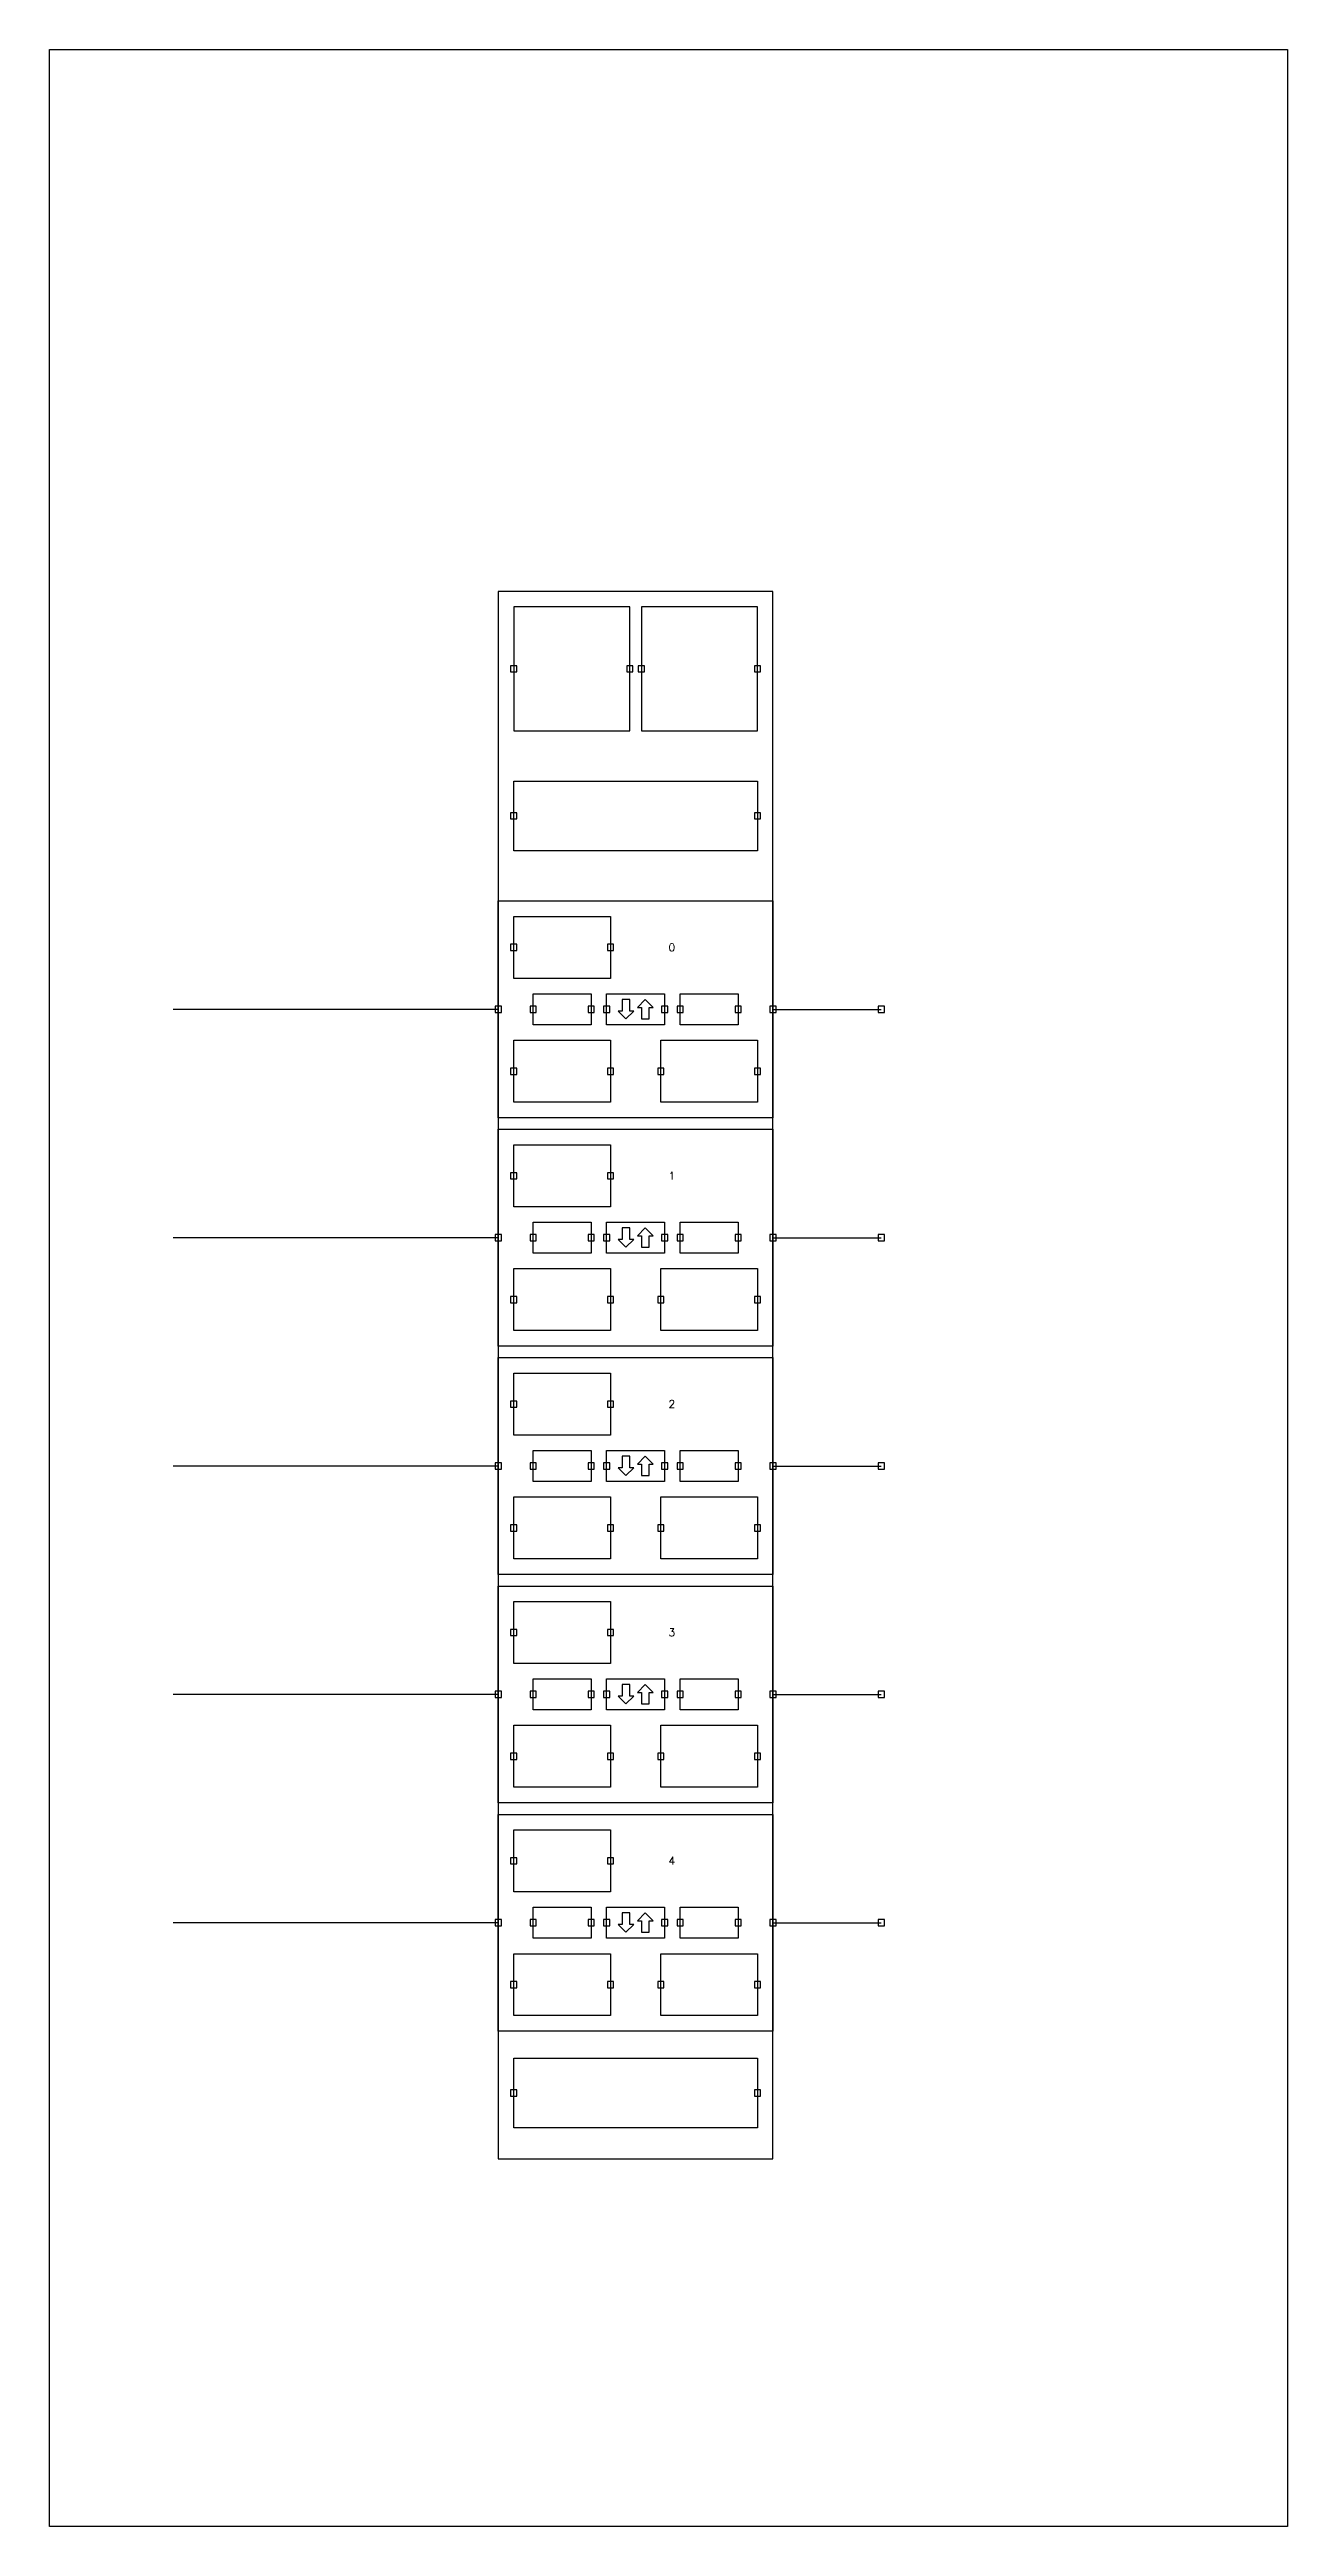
# Model space of a CAD drawing. Extents: x 0 to 8000, y -16000 to 0.
import ezdxf

# ---------------------------------------------------------------- set-up
doc = ezdxf.new("R2010")
doc.units = 0
doc.header["$MEASUREMENT"] = 0
doc.header["$PDMODE"] = 65
doc.header["$PDSIZE"] = 40
doc.layers.add('COMMENT', color=2, linetype='CONTINUOUS')
doc.layers.add('SIMPLE', color=162, linetype='CONTINUOUS')
doc.styles.add('SIMPLEX', font='simplex')

# ---------------------------------------------------------------- blocks, each defined once
blk = doc.blocks.new('IO_CELL_TITAN_IN_PORT_GROUP')
at = {"layer": 'SIMPLE', "linetype": 'CONTINUOUS'}
blk.add_line((2900, -4200), (800, -4200), dxfattribs=at)
blk.add_point((2900, -4200), dxfattribs=at)
blk = doc.blocks.new('IO_CELL_TITAN_OUT_PORT_GROUP')
at = {"layer": 'COMMENT', "linetype": 'CONTINUOUS'}
blk.add_point((5375, -4200), dxfattribs=at)
at = {"layer": 'SIMPLE', "linetype": 'CONTINUOUS'}
blk.add_line((4675, -4200), (5375, -4200), dxfattribs=at)
blk.add_point((4675, -4200), dxfattribs=at)
blk = doc.blocks.new('IO_CELL_TITAN_DDIO_OE_IN_PORT')
at = {"layer": 'SIMPLE', "linetype": 'CONTINUOUS'}
blk.add_point((3000, -3800), dxfattribs=at)
blk = doc.blocks.new('IO_CELL_TITAN_DDIO_OE_OUT_PORT')
at = {"layer": 'SIMPLE', "linetype": 'CONTINUOUS'}
blk.add_point((3625, -3800), dxfattribs=at)
blk = doc.blocks.new('IO_CELL_TITAN_DDIO_OE')
at = {"layer": 'SIMPLE', "linetype": 'CONTINUOUS'}
blk.add_lwpolyline([(3000, -3600), (3625, -3600), (3625, -4000), (3000, -4000)], close=True, dxfattribs=at)
for name in ['IO_CELL_TITAN_DDIO_OE_IN_PORT', 'IO_CELL_TITAN_DDIO_OE_OUT_PORT']:
    blk.add_blockref(name, (0, 0), dxfattribs=at)
blk = doc.blocks.new('IO_CELL_TITAN_DDIO_IN_IN_PORT')
at = {"layer": 'SIMPLE', "linetype": 'CONTINUOUS'}
blk.add_point((3000, -4600), dxfattribs=at)
blk = doc.blocks.new('IO_CELL_TITAN_DDIO_IN_OUT_PORT')
at = {"layer": 'SIMPLE', "linetype": 'CONTINUOUS'}
blk.add_point((3625, -4600), dxfattribs=at)
blk = doc.blocks.new('IO_CELL_TITAN_DDIO_IN')
at = {"layer": 'SIMPLE', "linetype": 'CONTINUOUS'}
blk.add_lwpolyline([(3000, -4400), (3625, -4400), (3625, -4800), (3000, -4800)], close=True, dxfattribs=at)
for name in ['IO_CELL_TITAN_DDIO_IN_IN_PORT', 'IO_CELL_TITAN_DDIO_IN_OUT_PORT']:
    blk.add_blockref(name, (0, 0), dxfattribs=at)
blk = doc.blocks.new('IO_CELL_TITAN_DDIO_OUT_IN_PORT')
at = {"layer": 'SIMPLE', "linetype": 'CONTINUOUS'}
blk.add_point((3000, -4600), dxfattribs=at)
blk = doc.blocks.new('IO_CELL_TITAN_DDIO_OUT_OUT_PORT')
at = {"layer": 'SIMPLE', "linetype": 'CONTINUOUS'}
blk.add_point((3625, -4600), dxfattribs=at)
blk = doc.blocks.new('IO_CELL_TITAN_DDIO_OUT')
at = {"layer": 'SIMPLE', "linetype": 'CONTINUOUS'}
blk.add_lwpolyline([(3000, -4400), (3625, -4400), (3625, -4800), (3000, -4800)], close=True, dxfattribs=at)
for name in ['IO_CELL_TITAN_DDIO_OUT_IN_PORT', 'IO_CELL_TITAN_DDIO_OUT_OUT_PORT']:
    blk.add_blockref(name, (0, 0), dxfattribs=at)
blk = doc.blocks.new('IO_CELL_CORE_OUT')
at = {"layer": 'SIMPLE', "linetype": 'CONTINUOUS'}
blk.add_lwpolyline([(3875, -3800), (3925, -3800), (3925, -3725), (3950, -3725), (3900, -3675), (3850, -3725), (3875, -3725), (3875, -3800)], close=True, dxfattribs=at)
blk = doc.blocks.new('IO_CELL_CORE_IN')
at = {"layer": 'SIMPLE', "linetype": 'CONTINUOUS'}
blk.add_lwpolyline([(3700, -3750), (3750, -3800), (3800, -3750), (3775, -3750), (3775, -3675), (3725, -3675), (3725, -3750), (3700, -3750)], close=True, dxfattribs=at)
blk = doc.blocks.new('IO_CELL_TITAN_PAD_IN_PORT')
at = {"layer": 'SIMPLE', "linetype": 'CONTINUOUS'}
blk.add_point((3125, -4200), dxfattribs=at)
blk = doc.blocks.new('IO_CELL_TITAN_PAD_OUT_PORT')
at = {"layer": 'SIMPLE', "linetype": 'CONTINUOUS'}
blk.add_point((3500, -4200), dxfattribs=at)
blk = doc.blocks.new('IO_CELL_TITAN_PAD')
at = {"layer": 'SIMPLE', "linetype": 'CONTINUOUS'}
blk.add_lwpolyline([(3600, -4100), (3975, -4100), (3975, -4300), (3600, -4300)], close=True, dxfattribs=at)
for name, p in [('IO_CELL_CORE_IN', (-25, -462)), ('IO_CELL_CORE_OUT', (-50, -462)), ('IO_CELL_TITAN_PAD_IN_PORT', (475, 0)), ('IO_CELL_TITAN_PAD_OUT_PORT', (475, 0))]:
    blk.add_blockref(name, p, dxfattribs=at)
blk = doc.blocks.new('IO_CELL_TITAN_INBUF_IN_PORT')
at = {"layer": 'SIMPLE', "linetype": 'CONTINUOUS'}
blk.add_point((4075, -4200), dxfattribs=at)
blk = doc.blocks.new('IO_CELL_TITAN_INBUF_OUT_PORT')
at = {"layer": 'SIMPLE', "linetype": 'CONTINUOUS'}
blk.add_point((4450, -4200), dxfattribs=at)
blk = doc.blocks.new('IO_CELL_TITAN_INBUF')
at = {"layer": 'SIMPLE', "linetype": 'CONTINUOUS'}
blk.add_lwpolyline([(4075, -4100), (4450, -4100), (4450, -4300), (4075, -4300)], close=True, dxfattribs=at)
for name in ['IO_CELL_TITAN_INBUF_IN_PORT', 'IO_CELL_TITAN_INBUF_OUT_PORT']:
    blk.add_blockref(name, (0, 0), dxfattribs=at)
blk = doc.blocks.new('IO_CELL_TITAN_OUTBUF_IN_PORT')
at = {"layer": 'SIMPLE', "linetype": 'CONTINUOUS'}
blk.add_point((3125, -4200), dxfattribs=at)
blk = doc.blocks.new('IO_CELL_TITAN_OUTBUF_OUT_PORT')
at = {"layer": 'SIMPLE', "linetype": 'CONTINUOUS'}
blk.add_point((3500, -4200), dxfattribs=at)
blk = doc.blocks.new('IO_CELL_TITAN_OUTBUF')
at = {"layer": 'SIMPLE', "linetype": 'CONTINUOUS'}
blk.add_lwpolyline([(3125, -4100), (3500, -4100), (3500, -4300), (3125, -4300)], close=True, dxfattribs=at)
for name in ['IO_CELL_TITAN_OUTBUF_IN_PORT', 'IO_CELL_TITAN_OUTBUF_OUT_PORT']:
    blk.add_blockref(name, (0, 0), dxfattribs=at)
blk = doc.blocks.new('IO_CELL_YGR')
at = {"layer": 'SIMPLE', "linetype": 'CONTINUOUS'}
blk.add_lwpolyline([(2900, -3500), (4675, -3500), (4675, -4900), (2900, -4900)], close=True, dxfattribs=at)
for name, p in [('IO_CELL_TITAN_DDIO_OE', (0, 0)), ('IO_CELL_TITAN_OUTBUF', (0, 0)), ('IO_CELL_TITAN_PAD', (0, 0)), ('IO_CELL_TITAN_INBUF', (0, 0)), ('IO_CELL_TITAN_IN_PORT_GROUP', (0, 0)), ('IO_CELL_TITAN_OUT_PORT_GROUP', (0, 0)), ('IO_CELL_TITAN_DDIO_OUT', (0, 0)), ('IO_CELL_TITAN_DDIO_IN', (950, 0))]:
    blk.add_blockref(name, p, dxfattribs=at)
at = {"layer": 'SIMPLE', "linetype": 'CONTINUOUS', "style": 'SIMPLEX'}
blk.add_attdef('index', (4000, -3825), '', height=50, dxfattribs=at)
blk = doc.blocks.new('TERMINATION_BLOCK_IN_PORT')
at = {"layer": 'SIMPLE', "linetype": 'CONTINUOUS'}
blk.add_point((3000, -4950), dxfattribs=at)
blk = doc.blocks.new('TERMINATION_BLOCK_OUT_PORT')
at = {"layer": 'SIMPLE', "linetype": 'CONTINUOUS'}
blk.add_point((4575, -4950), dxfattribs=at)
blk = doc.blocks.new('TERMINATION_BLOCK')
at = {"layer": 'SIMPLE', "linetype": 'CONTINUOUS'}
blk.add_lwpolyline([(3000, -4725), (4575, -4725), (4575, -5175), (3000, -5175)], close=True, dxfattribs=at)
for name in ['TERMINATION_BLOCK_IN_PORT', 'TERMINATION_BLOCK_OUT_PORT']:
    blk.add_blockref(name, (0, 0), dxfattribs=at)
blk = doc.blocks.new('SERDES_BLOCK_RX_IN_PORT')
at = {"layer": 'SIMPLE', "linetype": 'CONTINUOUS'}
blk.add_point((3000, -4000), dxfattribs=at)
blk = doc.blocks.new('SERDES_BLOCK_RX_OUT_PORT')
at = {"layer": 'SIMPLE', "linetype": 'CONTINUOUS'}
blk.add_point((3750, -4000), dxfattribs=at)
blk = doc.blocks.new('SERDES_BLOCK_RX')
at = {"layer": 'SIMPLE', "linetype": 'CONTINUOUS'}
blk.add_lwpolyline([(3000, -4400), (3750, -4400), (3750, -3600), (3000, -3600)], close=True, dxfattribs=at)
for name in ['SERDES_BLOCK_RX_IN_PORT', 'SERDES_BLOCK_RX_OUT_PORT']:
    blk.add_blockref(name, (0, 0), dxfattribs=at)
blk = doc.blocks.new('SERDES_BLOCK_TX_IN_PORT')
at = {"layer": 'SIMPLE', "linetype": 'CONTINUOUS'}
blk.add_point((3825, -4000), dxfattribs=at)
blk = doc.blocks.new('SERDES_BLOCK_TX_OUT_PORT')
at = {"layer": 'SIMPLE', "linetype": 'CONTINUOUS'}
blk.add_point((4575, -4000), dxfattribs=at)
blk = doc.blocks.new('SERDES_BLOCK_TX')
at = {"layer": 'SIMPLE', "linetype": 'CONTINUOUS'}
blk.add_lwpolyline([(3825, -4400), (4575, -4400), (4575, -3600), (3825, -3600)], close=True, dxfattribs=at)
for name in ['SERDES_BLOCK_TX_IN_PORT', 'SERDES_BLOCK_TX_OUT_PORT']:
    blk.add_blockref(name, (0, 0), dxfattribs=at)
blk = doc.blocks.new('CLKCTRL_BLOCK_IN_PORT')
at = {"layer": 'SIMPLE', "linetype": 'CONTINUOUS'}
blk.add_point((3000, -12650), dxfattribs=at)
blk = doc.blocks.new('CLKCTRL_BLOCK_OUT_PORT')
at = {"layer": 'SIMPLE', "linetype": 'CONTINUOUS'}
blk.add_point((4575, -12650), dxfattribs=at)
blk = doc.blocks.new('CLKCTRL_BLOCK')
at = {"layer": 'SIMPLE', "linetype": 'CONTINUOUS'}
blk.add_lwpolyline([(3000, -12425), (4575, -12425), (4575, -12875), (3000, -12875)], close=True, dxfattribs=at)
for name in ['CLKCTRL_BLOCK_IN_PORT', 'CLKCTRL_BLOCK_OUT_PORT']:
    blk.add_blockref(name, (0, 0), dxfattribs=at)
blk = doc.blocks.new('IO_GROUP_YGR')
at = {"layer": 'COMMENT', "linetype": 'CONTINUOUS'}
for points in [[(0, 0), (8000, 0), (8000, -16000), (0, -16000)], [(4675, -3500), (2900, -3500), (2900, -13625), (4675, -13625)]]:
    blk.add_lwpolyline(points, close=True, dxfattribs=at)
at = {"layer": 'SIMPLE', "linetype": 'CONTINUOUS'}
blk.add_lwpolyline([(0, 0), (8000, 0), (8000, -16000), (0, -16000)], close=True, dxfattribs=at)
for name, p in [('SERDES_BLOCK_RX', (0, 0)), ('SERDES_BLOCK_TX', (0, 0)), ('TERMINATION_BLOCK', (0, 0)), ('CLKCTRL_BLOCK', (0, -550))]:
    blk.add_blockref(name, p, dxfattribs=at)
for p, values in [((0, -2000), {'index': '0'}), ((0, -3475), {'index': '1'}), ((0, -4950), {'index': '2'}), ((0, -6425), {'index': '3'}), ((0, -7900), {'index': '4'})]:
    blk.add_blockref('IO_CELL_YGR', p, dxfattribs=at).add_auto_attribs(values)

msp = doc.modelspace()

# ---------------------------------------------------------------- block references
at = {"layer": 'SIMPLE', "linetype": 'CONTINUOUS'}
msp.add_blockref('IO_GROUP_YGR', (0, 0), dxfattribs=at)

doc.saveas('drawing.dxf')
